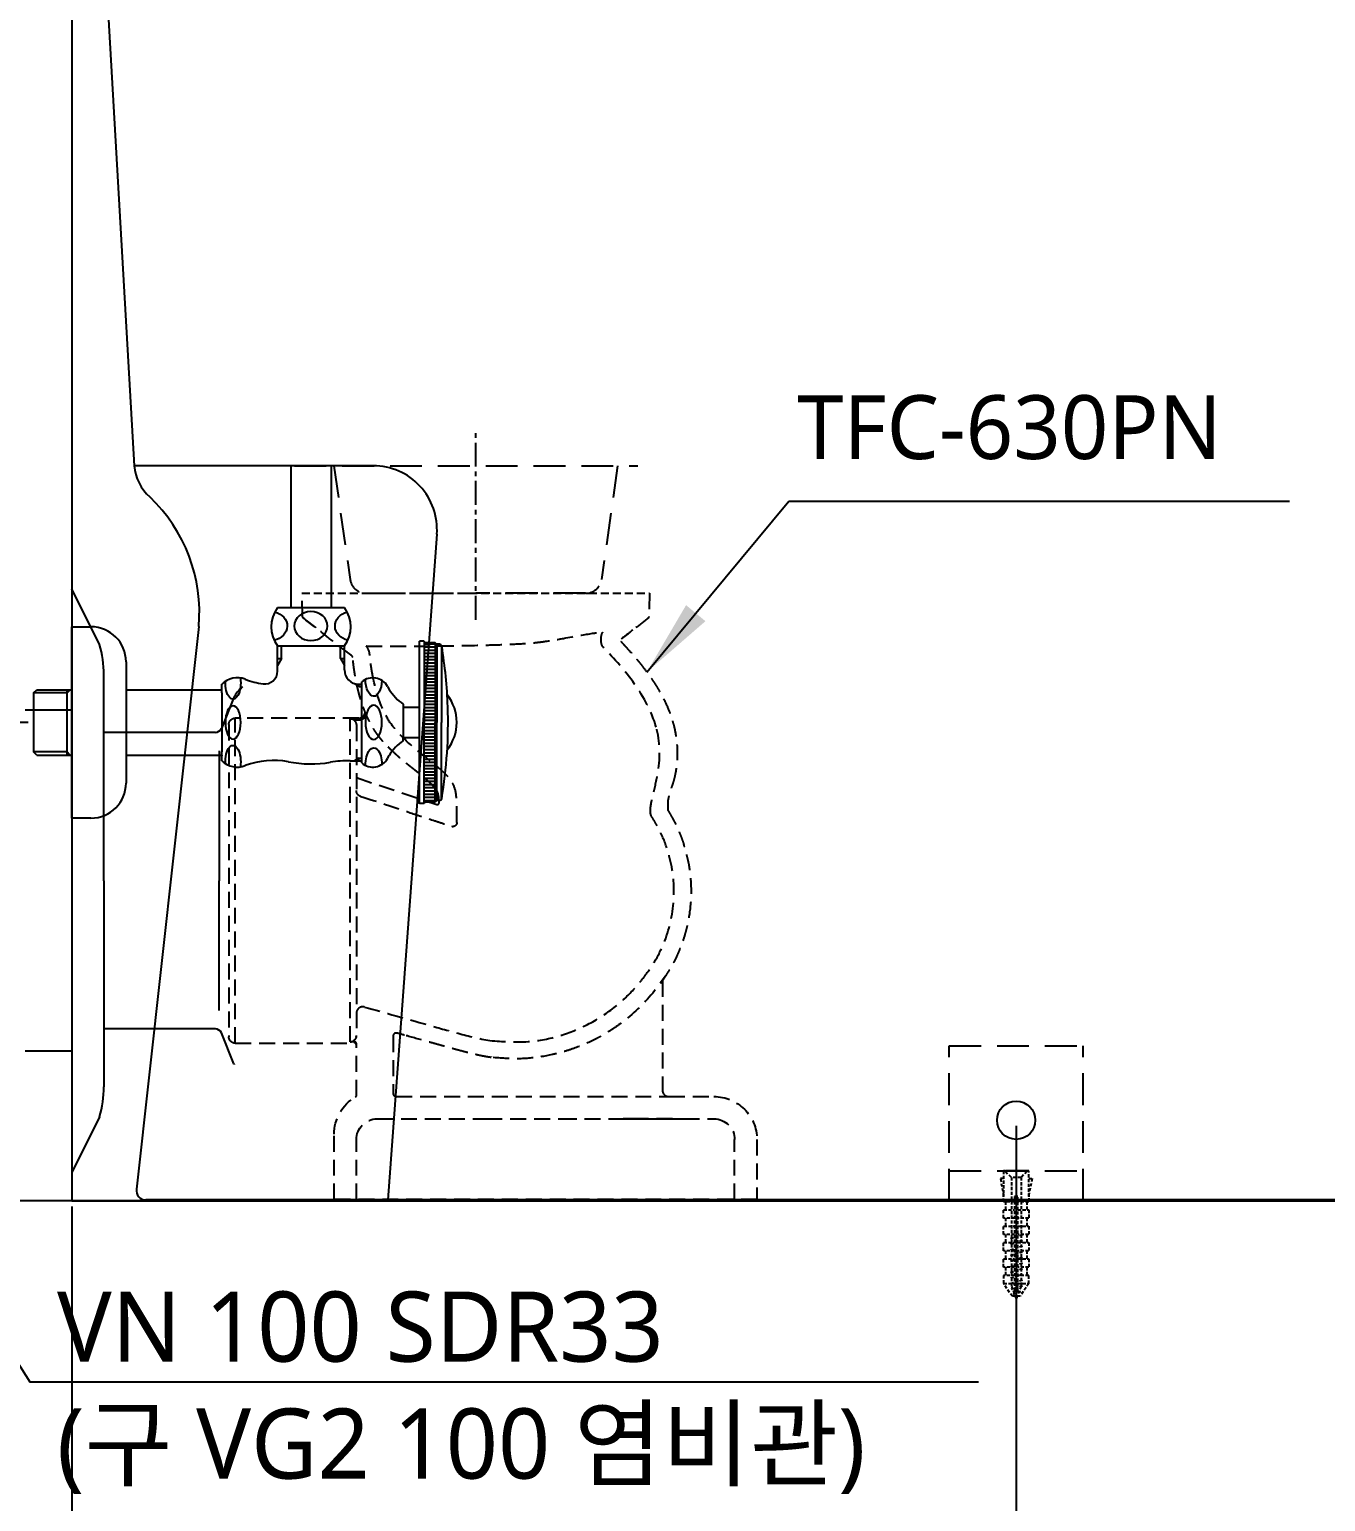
# Model space of a CAD drawing. Extents: x 5956 to 12061, y 2783 to 5292.
# Drawn here: x 6161.5 to 6568, y 3017.4 to 3479.1 of the extents above; entities that cross this region are included whole.
import ezdxf

# ---------------------------------------------------------------- set-up
doc = ezdxf.new("R2010")
doc.units = 0
doc.header["$LTSCALE"] = 20
doc.header["$MEASUREMENT"] = 0
for name, pattern in [('CENTER', [2, 1.25, -0.25, 0.25, -0.25]), ('HIDDEN', [0.375, 0.25, -0.125]), ('HIDDEN2', [0.1875, 0.125, -0.0625])]:
    doc.linetypes.add(name, pattern=pattern)
doc.layers.get('0').update_dxf_attribs({"linetype": 'CONTINUOUS'})
doc.layers.get('DEFPOINTS').update_dxf_attribs({"linetype": 'CONTINUOUS'})
for name, color, linetype in [('2', 2, 'CONTINUOUS'), ('3', 3, 'CONTINUOUS'), ('4', 4, 'CONTINUOUS'), ('6', 6, 'CONTINUOUS')]:
    doc.layers.add(name, color=color, linetype=linetype)
doc.styles.add('ROMANS', font='NanumGothic.ttf', dxfattribs={"height": 10.144927})
doc.styles.get("Standard").update_dxf_attribs({"font": 'NanumGothic.ttf'})
doc.dimstyles.get("Standard").update_dxf_attribs({"dimtxt": 2.7, "dimasz": 2.5, "dimexe": 1.5, "dimexo": 1.5, "dimgap": 1.5, "dimtad": 1, "dimdec": 0, "dimlfac": 10, "dimzin": 0, "dimdsep": 46, "dimtxsty": 'Standard', "dimcen": 0, "dimclrt": 2, "dimadec": 0, "dimazin": 0, "dimtfac": 1, "dimtdec": 0, "dimtmove": 0, "dimatfit": 3, "dimfxl": 0, "dimtolj": 1, "dimtzin": 0, "dimarcsym": 0})

# ---------------------------------------------------------------- blocks, each defined once
blk = doc.blocks.new('*D60')
at = {"color": 3, "lineweight": -2}
for p, q in [((6161.14, 3261.75), (6021.56, 3261.75)), ((6027.56, 3237.75), (6027.56, 3211.78)), ((6027.56, 3135.75), (6027.56, 3161.72)), ((6173.02, 3111.75), (6021.56, 3111.75))]:
    blk.add_line(p, q, dxfattribs=at)
at = {"color": 3}
for points in [[(6023.56, 3237.75), (6031.56, 3237.75), (6027.56, 3261.75)], [(6023.56, 3135.75), (6031.56, 3135.75), (6027.56, 3111.75)]]:
    blk.add_solid(points, dxfattribs=at)
at = {"layer": 'DEFPOINTS', "color": 0}
for p in [(6027.56, 3261.75), (6162.94, 3261.75), (6174.82, 3111.75)]:
    blk.add_point(p, dxfattribs=at)
at = {"color": 2, "insert": (6027.56, 3186.75), "char_height": 24, "attachment_point": 5}
blk.add_mtext('\\A1;150', dxfattribs=at)
blk = doc.blocks.new('*D62')
at = {"color": 3, "lineweight": -2}
for p, q in [((6244.38, 3687.75), (5977.25, 3687.75)), ((5983.25, 3663.75), (5983.25, 3424.68)), ((5983.25, 3135.75), (5983.25, 3374.82)), ((6228.34, 3111.75), (5977.25, 3111.75))]:
    blk.add_line(p, q, dxfattribs=at)
at = {"color": 3}
for points in [[(5979.25, 3663.75), (5987.25, 3663.75), (5983.25, 3687.75)], [(5979.25, 3135.75), (5987.25, 3135.75), (5983.25, 3111.75)]]:
    blk.add_solid(points, dxfattribs=at)
at = {"layer": 'DEFPOINTS', "color": 0}
for p in [(6246.18, 3687.75), (5983.25, 3111.75), (6230.14, 3111.75)]:
    blk.add_point(p, dxfattribs=at)
at = {"color": 2, "insert": (5983.25, 3399.75), "char_height": 24, "attachment_point": 5}
blk.add_mtext('\\A1;575', dxfattribs=at)
blk = doc.blocks.new('*D54')
at = {"color": 3, "lineweight": -2}
for p, q in [((6471.01, 3135.2), (6471.01, 2955.58)), ((6174.82, 3109.95), (6174.82, 2955.58)), ((6198.82, 2961.58), (6447.01, 2961.58))]:
    blk.add_line(p, q, dxfattribs=at)
at = {"color": 3}
for points in [[(6198.82, 2965.58), (6198.82, 2957.58), (6174.82, 2961.58)], [(6447.01, 2965.58), (6447.01, 2957.58), (6471.01, 2961.58)]]:
    blk.add_solid(points, dxfattribs=at)
at = {"layer": 'DEFPOINTS', "color": 0}
for p in [(6471.01, 3137), (6174.82, 3111.75), (6471.01, 2961.58)]:
    blk.add_point(p, dxfattribs=at)
at = {"color": 2, "insert": (6327.92, 2986.65), "char_height": 24, "attachment_point": 5}
blk.add_mtext('\\A1;295', dxfattribs=at)
blk = doc.blocks.new('*D55')
at = {"color": 3, "lineweight": -2}
for p, q in [((6862.38, 3508.31), (6862.38, 2895.88)), ((6174.82, 3109.95), (6174.82, 2895.88)), ((6198.82, 2901.88), (6838.38, 2901.88))]:
    blk.add_line(p, q, dxfattribs=at)
at = {"color": 3}
for points in [[(6198.82, 2905.88), (6198.82, 2897.88), (6174.82, 2901.88)], [(6838.38, 2905.88), (6838.38, 2897.88), (6862.38, 2901.88)]]:
    blk.add_solid(points, dxfattribs=at)
at = {"layer": 'DEFPOINTS', "color": 0}
for p in [(6862.38, 3510.11), (6174.82, 3111.75), (6862.38, 2901.88)]:
    blk.add_point(p, dxfattribs=at)
at = {"color": 2, "insert": (6498.47, 2926.95), "char_height": 24, "attachment_point": 5}
blk.add_mtext('\\A1;690', dxfattribs=at)

msp = doc.modelspace()

# ---------------------------------------------------------------- linework, layer by layer
at = {"color": 7}
for p, q in [((6186.01, 3487.65), (6194.4, 3342.24)), ((6269.36, 3342.24), (6194.4, 3342.24)), ((6289.31, 3320.77), (6273.97, 3112)), ((6214.64, 3291.81), (6195.07, 3115.33)), ((6723.63, 3112), (6198.05, 3112))]:
    msp.add_line(p, q, dxfattribs=at)
at = {"color": 1, "linetype": 'CENTER', "ltscale": 0.3}
msp.add_line((6301.51, 3293.97), (6301.51, 3352.45), dxfattribs=at)
at = {"color": 6}
for p, q in [((6183.52, 3286.22), (6174.83, 3303.62)), ((6184.83, 3212.12), (6184.83, 3276.73)), ((6174.83, 3265.62), (6160.22, 3265.62)), ((6184.83, 3212.12), (6184.83, 3147.51)), ((6174.83, 3158.62), (6160.22, 3158.62)), ((6183.52, 3138.02), (6174.83, 3120.62))]:
    msp.add_line(p, q, dxfattribs=at)
at = {"color": 2, "linetype": 'HIDDEN2'}
msp.add_line((6247, 3302.24), (6356.02, 3302.24), dxfattribs=at)
at = {"color": 2, "linetype": 'HIDDEN'}
for p, q in [((6247.16, 3294.91), (6247, 3302.24)), ((6356.02, 3302.24), (6355.86, 3294.93)), ((6266.82, 3264.93), (6266.82, 3265.01)), ((6266.82, 3264.93), (6266.85, 3264.93)), ((6224.07, 3261.1), (6224.07, 3163.15)), ((6226.07, 3161.14), (6226.07, 3263.1)), ((6264.82, 3263.1), (6226.07, 3263.1)), ((6262.07, 3161.54), (6262.07, 3262.92)), ((6262.07, 3262.92), (6264.82, 3262.92)), ((6264.82, 3262.42), (6263.33, 3262.42)), ((6264.07, 3260.87), (6264.07, 3163.56)), ((6264.82, 3262.92), (6264.82, 3262.42)), ((6264.07, 3244.43), (6289.33, 3236.01)), ((6360.07, 3180.69), (6360.07, 3146.42)), ((6275.57, 3163.35), (6275.57, 3145.42)), ((6226.07, 3161.14), (6263.57, 3161.14)), ((6263.57, 3161.54), (6262.07, 3161.54)), ((6263.57, 3161.14), (6263.57, 3161.52)), ((6264.07, 3144.71), (6264.07, 3161.03)), ((6276.57, 3144.42), (6306.32, 3144.42)), ((6276.57, 3144.42), (6362.07, 3144.42)), ((6362.07, 3144.42), (6376.21, 3144.42)), ((6270.57, 3137.42), (6304.82, 3137.42)), ((6304.82, 3137.42), (6328.16, 3137.42)), ((6328.16, 3137.42), (6366.71, 3137.42)), ((6347.71, 3137.42), (6367.71, 3137.42)), ((6352.21, 3137.42), (6347.71, 3137.42)), ((6352.21, 3137.42), (6347.71, 3137.42)), ((6352.21, 3137.42), (6363.21, 3137.42)), ((6363.21, 3137.42), (6352.21, 3137.42)), ((6363.21, 3137.42), (6352.21, 3137.42)), ((6352.21, 3137.42), (6363.21, 3137.42)), ((6363.21, 3137.42), (6367.71, 3137.42)), ((6363.21, 3137.42), (6367.71, 3137.42)), ((6366.71, 3137.42), (6376.21, 3137.42)), ((6257.07, 3112.12), (6257.07, 3132.59)), ((6264.07, 3112.12), (6264.07, 3130.92)), ((6382.71, 3112.12), (6382.71, 3130.92)), ((6389.71, 3130.92), (6389.71, 3112.12)), ((6389.71, 3112.12), (6257.07, 3112.12))]:
    msp.add_line(p, q, dxfattribs=at)
at = {"color": 5}
for p, q in [((6225.64, 3269.54), (6221.72, 3259.87)), ((6184.86, 3258.62), (6184.83, 3258.62)), ((6219.86, 3258.62), (6184.83, 3258.62)), ((6185.04, 3258.62), (6184.83, 3258.62)), ((6220.98, 3252.81), (6220.98, 3212.12)), ((6220.98, 3171.43), (6220.98, 3212.12)), ((6219.86, 3165.62), (6184.83, 3165.62)), ((6225.64, 3154.7), (6221.72, 3164.37))]:
    msp.add_line(p, q, dxfattribs=at)
at = {"linetype": 'HIDDEN', "ltscale": 0.2}
for p, q in [((6474.94, 3121.08), (6467.08, 3121.08)), ((6467.08, 3121.08), (6467.08, 3113.06)), ((6467.62, 3120.94), (6469.49, 3119.07)), ((6474.35, 3121.08), (6467.67, 3121.08)), ((6474.4, 3120.94), (6472.53, 3119.07)), ((6474.94, 3113.06), (6474.94, 3121.08)), ((6467.08, 3118.67), (6466.06, 3118.67)), ((6466.06, 3118.67), (6467.08, 3113.46)), ((6472.53, 3119.07), (6469.49, 3119.07)), ((6469.49, 3119.07), (6469.49, 3084.98)), ((6472.53, 3119.07), (6472.53, 3084.98)), ((6474.94, 3118.67), (6476.03, 3118.67)), ((6476.03, 3118.67), (6474.94, 3113.46)), ((6467.08, 3111.45), (6467.08, 3114.02)), ((6471.49, 3113.06), (6470.53, 3113.06)), ((6470.53, 3113.06), (6470.53, 3083.38)), ((6471.49, 3083.38), (6471.49, 3113.06)), ((6474.94, 3114.02), (6474.94, 3111.45)), ((6470.53, 3111.45), (6467.08, 3111.45)), ((6467.08, 3106.32), (6467.08, 3108.89)), ((6467.08, 3108.89), (6470.53, 3108.89)), ((6467.64, 3111.45), (6467.64, 3108.89)), ((6474.94, 3111.45), (6471.49, 3111.45)), ((6471.49, 3108.89), (6474.94, 3108.89)), ((6474.38, 3111.45), (6474.38, 3108.89)), ((6474.94, 3108.89), (6474.94, 3106.32)), ((6470.53, 3106.32), (6467.08, 3106.32)), ((6467.08, 3101.19), (6467.08, 3103.75)), ((6467.08, 3103.75), (6470.53, 3103.75)), ((6467.64, 3106.32), (6467.64, 3103.75)), ((6474.94, 3106.32), (6471.49, 3106.32)), ((6471.49, 3103.75), (6474.94, 3103.75)), ((6474.38, 3106.32), (6474.38, 3103.75)), ((6474.94, 3103.75), (6474.94, 3101.19)), ((6470.53, 3101.19), (6467.08, 3101.19)), ((6467.08, 3096.05), (6467.08, 3098.62)), ((6467.08, 3098.62), (6470.53, 3098.62)), ((6467.64, 3101.19), (6467.64, 3098.62)), ((6473.02, 3101.07), (6469, 3099.75)), ((6473.02, 3099.29), (6469, 3097.98)), ((6474.94, 3101.19), (6471.49, 3101.19)), ((6471.49, 3098.62), (6474.94, 3098.62)), ((6474.38, 3101.19), (6474.38, 3098.62)), ((6474.94, 3098.62), (6474.94, 3096.05)), ((6470.53, 3096.05), (6467.08, 3096.05)), ((6467.08, 3090.92), (6467.08, 3093.48)), ((6467.08, 3093.48), (6470.53, 3093.48)), ((6467.64, 3096.05), (6467.64, 3093.48)), ((6473.02, 3097.52), (6469, 3096.2)), ((6473.02, 3095.75), (6469, 3094.43)), ((6473.02, 3093.97), (6469, 3092.66)), ((6474.94, 3096.05), (6471.49, 3096.05)), ((6471.49, 3093.48), (6474.94, 3093.48)), ((6474.38, 3096.05), (6474.38, 3093.48)), ((6474.94, 3093.48), (6474.94, 3090.92)), ((6470.53, 3090.92), (6467.08, 3090.92)), ((6467.64, 3090.92), (6467.64, 3088.35)), ((6473.02, 3092.2), (6469, 3090.89)), ((6473.02, 3090.43), (6469, 3089.11)), ((6473.02, 3088.66), (6469, 3087.34)), ((6474.94, 3090.92), (6471.49, 3090.92)), ((6474.38, 3090.92), (6474.38, 3088.35)), ((6467.08, 3088.35), (6467.08, 3085.78)), ((6470.53, 3088.35), (6467.08, 3088.35)), ((6469.81, 3081.77), (6467.08, 3085.78)), ((6467.08, 3085.78), (6470.53, 3085.78)), ((6473.02, 3086.88), (6469, 3085.57)), ((6473.02, 3085.11), (6469.43, 3083.93)), ((6469.49, 3084.98), (6471.01, 3080.97)), ((6472.53, 3084.98), (6471.01, 3080.97)), ((6474.94, 3088.35), (6471.49, 3088.35)), ((6471.49, 3085.78), (6474.94, 3085.78)), ((6474.94, 3085.78), (6472.21, 3081.77)), ((6474.94, 3085.78), (6474.94, 3088.35)), ((6472.21, 3081.77), (6469.81, 3081.77)), ((6472.47, 3083.16), (6470.03, 3082.36)), ((6470.53, 3083.38), (6471.49, 3083.38))]:
    msp.add_line(p, q, dxfattribs=at)
at = {"color": 7}
for centre, radius, start, end in [((6209.35, 3343.53), 15, 184.9422, 227.6133), ((6269.36, 3322.24), 20, 355.7986, 90), ((6164.82, 3296.17), 50.01, 355.0116, 46.5106), ((6198.05, 3115), 3, 173.6733, 270)]:
    msp.add_arc(centre, radius, start, end, dxfattribs=at)
at = {"color": 7, "linetype": 'HIDDEN'}
for centre, start, end in [((6267.06, 3307.24), 188.1301, 270), ((6335.96, 3307.24), 270, 351.8699)]:
    msp.add_arc(centre, 5, start, end, dxfattribs=at)
at = {"color": 6}
for centre, start, end in [((6149.83, 3276.73), 0, 15.7342), ((6149.83, 3147.51), 344.2658, 0)]:
    msp.add_arc(centre, 35, start, end, dxfattribs=at)
at = {"color": 2, "linetype": 'HIDDEN'}
for centre, radius, start, end in [((6262.41, 3282.16), 0.5, 5.5039, 52.3246), ((6289.49, 3236.48), 0.5, 251.5388, 0.4513), ((6362.29, 3237.36), 0.5, 167.2289, 180.4439), ((6362.25, 3234.36), 0.5, 178.4553, 211.774), ((6360.57, 3180.69), 0.5, 144.9489, 180), ((6276.57, 3163.35), 1, 74.2908, 180), ((6263.57, 3144.71), 0.5, 300, 0), ((6276.57, 3145.42), 1, 180, 270), ((6362.07, 3146.42), 2, 180, 270)]:
    msp.add_arc(centre, radius, start, end, dxfattribs=at)
at = {"color": 5}
for centre, radius, start, end in [((6234.61, 3265.12), 10, 128.9254, 153.7566), ((6219.86, 3260.62), 2, 270, 337.9163), ((6219.86, 3163.62), 2, 22.0837, 90), ((6234.61, 3159.12), 10, 206.2434, 207.6566)]:
    msp.add_arc(centre, radius, start, end, dxfattribs=at)
at = {"color": 2, "linetype": 'HIDDEN', "extrusion": (0, 0, -1)}
for centre, radius, start, end in [((-6270.57, 3132.59), 13.5, 0, 60), ((-6376.21, 3130.92), 13.5, 90, 180), ((-6270.57, 3130.92), 6.5, 0, 90), ((-6376.21, 3130.92), 6.5, 90, 180)]:
    msp.add_arc(centre, radius, start, end, dxfattribs=at)
at = {"linetype": 'HIDDEN', "ltscale": 0.2}
for centre, start, end in [((6467.67, 3121), 90, 225), ((6474.35, 3121), 315, 90)]:
    msp.add_arc(centre, 0.0802, start, end, dxfattribs=at)
at = {"color": 2, "linetype": 'HIDDEN'}
for centre, major_axis, ratio, start_param, end_param in [((6263.57, 3161.04), (0.354, -0.354), 0.983944, 0.793491, 2.348102), ((6263.57, 3161.03), (0.5, 0), 0.992126, 0, 1.570796)]:
    msp.add_ellipse(centre, major_axis=major_axis, ratio=ratio, start_param=start_param, end_param=end_param, dxfattribs=at)
for points, knots in [([(6247.16, 3294.91), (6247.16, 3294.86), (6247.17, 3294.8), (6247.21, 3294.7), (6247.24, 3294.65), (6247.3, 3294.58), (6247.32, 3294.55), (6247.35, 3294.53)], [0, 0, 0, 0, 0.380921, 0.380921, 0.760557, 0.760557, 1, 1, 1, 1]), ([(6247.35, 3294.53), (6249.65, 3292.72), (6251.96, 3290.92), (6254.4, 3289.02), (6254.53, 3288.91), (6254.66, 3288.81)], [0.0055737, 0.0055737, 0.0055737, 0.0055737, 0.946357, 0.946357, 1, 1, 1, 1]), ([(6262.72, 3282.56), (6261.62, 3283.4), (6260.53, 3284.25), (6257.71, 3286.43), (6255.99, 3287.77), (6251.96, 3290.92), (6249.65, 3292.72), (6247.35, 3294.53)], [0, 0, 0, 0, 0.212526, 0.212526, 0.548914, 0.548914, 1, 1, 1, 1]), ([(6355.67, 3294.54), (6354.26, 3293.45), (6352.86, 3292.36), (6349.99, 3290.14), (6348.53, 3289.02), (6347.07, 3287.9)], [0, 0, 0, 0, 0.491962, 0.491962, 1, 1, 1, 1]), ([(6355.67, 3294.54), (6355.71, 3294.58), (6355.75, 3294.62), (6355.81, 3294.72), (6355.84, 3294.77), (6355.86, 3294.86), (6355.86, 3294.89), (6355.86, 3294.93)], [0, 0, 0, 0, 0.381879, 0.381879, 0.764662, 0.764662, 1, 1, 1, 1]), ([(6267.16, 3285.71), (6267.27, 3285.7), (6267.4, 3285.7), (6268.05, 3285.68), (6268.76, 3285.66), (6271.56, 3285.64), (6274.3, 3285.63), (6281.16, 3285.66), (6285.29, 3285.69), (6294.22, 3285.79), (6299.01, 3285.87), (6306.12, 3286.04), (6308.48, 3286.11), (6313.09, 3286.29), (6315.35, 3286.39), (6318.63, 3286.64), (6319.7, 3286.73), (6321.83, 3286.97), (6322.87, 3287.12), (6325.95, 3287.58), (6327.9, 3287.91), (6333.37, 3288.9), (6336.42, 3289.44), (6339.6, 3289.93), (6340.43, 3290.03), (6341.16, 3290.11), (6341.31, 3290.12), (6341.43, 3290.13)], [0, 0, 0, 0, 0.022457, 0.022457, 0.090678, 0.090678, 0.22712, 0.22712, 0.363562, 0.363562, 0.500004, 0.500004, 0.568225, 0.568225, 0.636446, 0.636446, 0.670556, 0.670556, 0.704667, 0.704667, 0.772888, 0.772888, 0.90933, 0.90933, 0.977551, 0.977551, 1, 1, 1, 1]), ([(6341.48, 3285.33), (6341.19, 3285.64), (6341.05, 3286.06), (6340.86, 3286.88), (6340.82, 3287.3), (6340.81, 3288.14), (6340.85, 3288.56), (6341.02, 3289.39), (6341.14, 3289.81), (6341.43, 3290.13)], [0, 0, 0, 0, 0.25, 0.25, 0.5, 0.5, 0.75, 0.75, 1, 1, 1, 1]), ([(6347.01, 3287.16), (6347.07, 3287.1), (6347.12, 3287.04), (6347.47, 3286.67), (6347.75, 3286.36), (6348.33, 3285.74), (6348.62, 3285.42), (6349.49, 3284.47), (6350.06, 3283.82), (6350.92, 3282.84), (6351.21, 3282.5), (6351.63, 3282), (6351.78, 3281.83), (6352.06, 3281.5), (6352.2, 3281.32), (6352.63, 3280.81), (6352.92, 3280.46), (6353.48, 3279.75), (6353.77, 3279.39), (6354.61, 3278.3), (6355.17, 3277.56), (6356, 3276.41), (6356.27, 3276.02), (6356.81, 3275.24), (6357.07, 3274.84), (6357.6, 3274.04), (6357.86, 3273.63), (6358.38, 3272.8), (6358.63, 3272.38), (6359.38, 3271.1), (6359.87, 3270.21), (6360.81, 3268.37), (6361.26, 3267.42), (6362.09, 3265.44), (6362.48, 3264.43), (6362.92, 3263.11), (6363.01, 3262.84), (6363.17, 3262.31), (6363.25, 3262.04), (6363.49, 3261.23), (6363.63, 3260.68), (6364.03, 3259.01), (6364.24, 3257.87), (6364.48, 3256.12), (6364.55, 3255.53), (6364.61, 3254.79), (6364.62, 3254.64), (6364.65, 3254.34), (6364.66, 3254.19), (6364.68, 3253.74), (6364.69, 3253.44), (6364.72, 3252.53), (6364.72, 3251.93), (6364.69, 3250.73), (6364.66, 3250.13), (6364.52, 3248.33), (6364.36, 3247.13), (6364.13, 3245.94)], [0, 0, 0, 0, 0.006479, 0.006479, 0.039596, 0.039596, 0.072713, 0.072713, 0.138948, 0.138948, 0.172066, 0.172066, 0.188624, 0.188624, 0.205183, 0.205183, 0.2383, 0.2383, 0.271418, 0.271418, 0.337652, 0.337652, 0.37077, 0.37077, 0.403887, 0.403887, 0.437005, 0.437005, 0.470122, 0.470122, 0.536357, 0.536357, 0.602591, 0.602591, 0.668826, 0.668826, 0.685385, 0.685385, 0.701944, 0.701944, 0.735061, 0.735061, 0.801296, 0.801296, 0.834413, 0.834413, 0.842692, 0.842692, 0.850972, 0.850972, 0.86753, 0.86753, 0.900648, 0.900648, 0.933765, 0.933765, 1, 1, 1, 1]), ([(6268.2, 3283.53), (6268.17, 3283.8), (6268.07, 3284.06), (6267.87, 3284.56), (6267.76, 3284.8), (6267.5, 3285.28), (6267.35, 3285.52), (6267.16, 3285.71)], [0, 0, 0, 0, 0.335594, 0.335594, 0.662972, 0.662972, 1, 1, 1, 1]), ([(6269.4, 3275.34), (6269.17, 3276.47), (6268.96, 3277.61), (6268.66, 3279.56), (6268.55, 3280.37), (6268.36, 3281.97), (6268.27, 3282.75), (6268.2, 3283.53)], [0, 0, 0, 0, 0.419048, 0.419048, 0.715803, 0.715803, 1, 1, 1, 1]), ([(6358.09, 3260.29), (6356.69, 3265.19), (6354.27, 3269.63), (6348.42, 3277.92), (6345.03, 3281.7), (6341.48, 3285.33)], [0, 0, 0, 0, 0.5, 0.5, 1, 1, 1, 1]), ([(6289.05, 3240.77), (6288.87, 3240.99), (6288.68, 3241.21), (6288.43, 3241.49), (6288.38, 3241.54), (6288.27, 3241.65), (6288.22, 3241.71), (6288.06, 3241.87), (6287.95, 3241.99), (6287.78, 3242.16), (6287.72, 3242.22), (6287.6, 3242.34), (6287.54, 3242.4), (6287.36, 3242.58), (6287.24, 3242.7), (6286.86, 3243.06), (6286.6, 3243.3), (6286.04, 3243.79), (6285.76, 3244.05), (6285.16, 3244.56), (6284.85, 3244.82), (6284.46, 3245.14), (6284.38, 3245.21), (6284.22, 3245.34), (6283.98, 3245.54), (6283.73, 3245.73), (6283.49, 3245.93), (6283.41, 3245.99), (6283.24, 3246.13), (6282.99, 3246.33), (6282.73, 3246.53), (6282.37, 3246.82), (6282.19, 3246.96), (6281.82, 3247.25), (6281.63, 3247.4), (6281.24, 3247.71), (6281.04, 3247.87), (6280.64, 3248.18), (6280.44, 3248.35), (6280.04, 3248.67), (6279.84, 3248.83), (6279.44, 3249.17), (6279.23, 3249.34), (6278.82, 3249.68), (6278.62, 3249.85), (6278.21, 3250.19), (6278.01, 3250.37), (6277.7, 3250.63), (6277.6, 3250.72), (6277.4, 3250.9), (6277.29, 3250.99), (6276.99, 3251.26), (6276.78, 3251.44), (6276.37, 3251.82), (6276.16, 3252.01), (6275.74, 3252.39), (6275.53, 3252.59), (6275.11, 3252.99), (6274.9, 3253.19), (6274.59, 3253.49), (6274.48, 3253.6), (6274.28, 3253.8), (6274.17, 3253.91), (6273.96, 3254.12), (6273.86, 3254.22), (6273.64, 3254.44), (6273.54, 3254.55), (6273.21, 3254.89), (6272.99, 3255.13), (6272.64, 3255.51), (6272.52, 3255.65), (6272.29, 3255.92), (6272.04, 3256.19), (6271.8, 3256.49), (6271.62, 3256.71), (6271.55, 3256.79), (6271.43, 3256.94), (6271.25, 3257.17), (6271.07, 3257.4), (6270.84, 3257.72), (6270.72, 3257.87), (6270.38, 3258.35), (6270.16, 3258.67), (6269.73, 3259.31), (6269.53, 3259.63), (6269.23, 3260.12), (6269.14, 3260.28), (6268.95, 3260.61), (6268.85, 3260.77), (6268.59, 3261.25), (6268.42, 3261.57), (6268.18, 3262.04), (6268.1, 3262.19), (6267.94, 3262.5), (6267.87, 3262.65), (6267.65, 3263.1), (6267.51, 3263.4), (6267.35, 3263.77), (6267.31, 3263.84), (6267.25, 3263.99), (6267.22, 3264.06), (6267.12, 3264.28), (6267.06, 3264.43), (6266.87, 3264.87), (6266.75, 3265.17), (6266.52, 3265.76), (6266.4, 3266.06), (6266.18, 3266.65), (6266.07, 3266.94), (6265.87, 3267.54), (6265.77, 3267.83), (6265.58, 3268.42), (6265.49, 3268.71), (6265.31, 3269.29), (6265.22, 3269.58), (6264.81, 3271.02), (6264.53, 3272.16), (6264.22, 3273.55), (6264.16, 3273.83), (6264.05, 3274.39), (6263.99, 3274.66), (6263.83, 3275.5), (6263.73, 3276.05), (6263.59, 3276.88), (6263.55, 3277.15), (6263.46, 3277.7), (6263.4, 3278.11), (6263.34, 3278.53), (6263.3, 3278.8), (6263.28, 3278.94), (6263.23, 3279.35), (6263.18, 3279.76), (6263.13, 3280.16), (6263.1, 3280.43), (6263.08, 3280.57), (6263.04, 3280.96), (6262.98, 3281.47), (6262.93, 3281.97), (6262.91, 3282.21)], [0, 0, 0, 0, 0.031796, 0.031796, 0.039745, 0.039745, 0.047694, 0.047694, 0.063592, 0.063592, 0.071541, 0.071541, 0.07949, 0.07949, 0.095388, 0.095388, 0.127185, 0.127185, 0.158981, 0.158981, 0.190777, 0.190777, 0.198726, 0.198726, 0.206675, 0.222573, 0.222573, 0.230522, 0.230522, 0.238471, 0.254369, 0.254369, 0.270267, 0.270267, 0.286165, 0.286165, 0.302063, 0.302063, 0.317961, 0.317961, 0.333859, 0.333859, 0.349758, 0.349758, 0.365656, 0.365656, 0.381554, 0.381554, 0.389503, 0.389503, 0.397452, 0.397452, 0.41335, 0.41335, 0.429248, 0.429248, 0.445146, 0.445146, 0.461044, 0.461044, 0.468993, 0.468993, 0.476942, 0.476942, 0.484891, 0.484891, 0.49284, 0.49284, 0.508738, 0.508738, 0.516687, 0.516687, 0.524636, 0.532585, 0.532585, 0.53656, 0.53656, 0.540534, 0.548483, 0.548483, 0.556432, 0.556432, 0.57233, 0.57233, 0.588229, 0.588229, 0.596178, 0.596178, 0.604127, 0.604127, 0.620025, 0.620025, 0.627974, 0.627974, 0.635923, 0.635923, 0.651821, 0.651821, 0.655795, 0.655795, 0.65977, 0.65977, 0.667719, 0.667719, 0.683617, 0.683617, 0.699515, 0.699515, 0.715413, 0.715413, 0.731311, 0.731311, 0.747209, 0.747209, 0.763107, 0.763107, 0.8267, 0.8267, 0.842598, 0.842598, 0.858496, 0.858496, 0.890292, 0.890292, 0.90619, 0.90619, 0.922088, 0.930037, 0.930037, 0.937986, 0.937986, 0.953884, 0.961833, 0.961833, 0.969782, 0.969782, 0.98568, 1, 1, 1, 1]), ([(6292.81, 3244.72), (6291.69, 3245.95), (6290.42, 3247.01), (6287.91, 3249.14), (6286.62, 3250.17), (6282.75, 3253.27), (6280.21, 3255.4), (6276.78, 3258.93), (6275.71, 3260.16), (6273.85, 3262.87), (6273.05, 3264.36), (6271.01, 3268.9), (6270.08, 3272.08), (6269.4, 3275.34)], [0, 0, 0, 0, 0.125, 0.125, 0.25, 0.25, 0.5, 0.5, 0.625, 0.625, 0.75, 0.75, 1, 1, 1, 1]), ([(6264.82, 3263.1), (6265.04, 3263.1), (6265.27, 3263.14), (6265.69, 3263.29), (6265.89, 3263.4), (6266.24, 3263.68), (6266.39, 3263.85), (6266.63, 3264.23), (6266.72, 3264.44), (6266.79, 3264.78), (6266.81, 3264.9), (6266.81, 3265.02)], [0, 0, 0, 0, 0.22077, 0.22077, 0.441538, 0.441538, 0.662349, 0.662349, 0.883252, 0.883252, 1, 1, 1, 1]), ([(6264.82, 3262.92), (6264.96, 3262.92), (6265.11, 3262.94), (6265.47, 3263.02), (6265.68, 3263.1), (6266.06, 3263.34), (6266.23, 3263.49), (6266.52, 3263.85), (6266.63, 3264.05), (6266.78, 3264.48), (6266.82, 3264.71), (6266.82, 3264.93)], [0, 0, 0, 0, 0.137447, 0.137447, 0.352153, 0.352153, 0.567776, 0.567776, 0.783861, 0.783861, 1, 1, 1, 1]), ([(6267.19, 3264.14), (6267.18, 3264.12), (6267.18, 3264.11), (6267.08, 3263.83), (6266.94, 3263.58), (6266.59, 3263.14), (6266.37, 3262.95), (6265.9, 3262.65), (6265.63, 3262.54), (6265.18, 3262.44), (6265, 3262.42), (6264.82, 3262.42)], [0, 0, 0, 0, 0.012603, 0.012603, 0.284575, 0.284575, 0.55614, 0.55614, 0.826724, 0.826724, 1, 1, 1, 1]), ([(6224.07, 3261.1), (6224.07, 3261.3), (6224.1, 3261.51), (6224.22, 3261.91), (6224.33, 3262.12), (6224.6, 3262.48), (6224.77, 3262.64), (6225.14, 3262.89), (6225.35, 3262.98), (6225.73, 3263.08), (6225.9, 3263.1), (6226.07, 3263.1)], [0, 0, 0, 0, 0.194193, 0.194193, 0.409041, 0.409041, 0.623829, 0.623829, 0.838525, 0.838525, 1, 1, 1, 1]), ([(6263.33, 3262.42), (6263.22, 3262.51), (6263.11, 3262.59), (6262.8, 3262.76), (6262.61, 3262.83), (6262.3, 3262.9), (6262.19, 3262.91), (6262.07, 3262.92), (6262.07, 3262.92), (6262.07, 3262.92)], [0, 0, 0, 0, 0.286477, 0.286477, 0.732044, 0.732044, 0.993904, 0.993904, 1, 1, 1, 1]), ([(6263.33, 3262.42), (6263.5, 3262.29), (6263.64, 3262.12), (6263.88, 3261.75), (6263.96, 3261.54), (6264.05, 3261.17), (6264.07, 3261.02), (6264.07, 3260.87)], [0, 0, 0, 0, 0.363409, 0.363409, 0.744982, 0.744982, 1, 1, 1, 1]), ([(6356.51, 3232.56), (6356.14, 3233.7), (6356.29, 3234.91), (6356.67, 3237.23), (6356.95, 3238.37), (6357.77, 3241.8), (6358.33, 3244.08), (6359.43, 3251.04), (6359.39, 3255.74), (6358.09, 3260.29)], [0, 0, 0, 0, 0.125, 0.125, 0.25, 0.25, 0.5, 0.5, 1, 1, 1, 1]), ([(6364.13, 3245.94), (6364.03, 3245.4), (6363.91, 3244.86), (6363.64, 3243.75), (6363.47, 3243.15), (6363.28, 3242.54), (6363.25, 3242.47), (6363.24, 3242.43), (6363.21, 3242.33), (6363.19, 3242.26), (6363.12, 3242.05), (6363.07, 3241.92), (6362.95, 3241.55), (6362.86, 3241.32), (6362.72, 3240.92), (6362.65, 3240.75), (6362.54, 3240.44), (6362.49, 3240.3), (6362.44, 3240.17), (6362.44, 3240.14), (6362.42, 3240.09), (6362.41, 3240.07), (6362.39, 3240), (6362.37, 3239.96), (6362.33, 3239.84), (6362.31, 3239.76), (6362.24, 3239.55), (6362.21, 3239.44), (6362.19, 3239.33), (6362.18, 3239.31), (6362.18, 3239.29), (6362.18, 3239.28), (6362.17, 3239.27), (6362.17, 3239.27), (6362.17, 3239.25), (6362.17, 3239.23), (6362.14, 3239.12), (6362.12, 3238.98), (6362.06, 3238.68), (6362.03, 3238.56), (6362, 3238.4), (6361.99, 3238.36), (6361.98, 3238.31), (6361.98, 3238.29), (6361.97, 3238.26), (6361.97, 3238.24), (6361.95, 3238.15), (6361.94, 3238.09), (6361.87, 3237.8), (6361.83, 3237.62), (6361.8, 3237.47)], [0, 0, 0, 0, 0.125917, 0.125917, 0.251835, 0.259705, 0.259705, 0.267575, 0.267575, 0.283314, 0.283314, 0.314794, 0.314794, 0.377752, 0.377752, 0.440711, 0.440711, 0.50367, 0.50367, 0.519409, 0.519409, 0.535149, 0.535149, 0.566628, 0.566628, 0.629587, 0.629587, 0.755505, 0.755505, 0.786984, 0.786984, 0.794854, 0.794854, 0.802724, 0.802724, 0.818463, 0.818463, 0.881422, 0.881422, 0.912901, 0.912901, 0.920771, 0.920771, 0.924706, 0.924706, 0.928641, 0.928641, 0.944381, 0.944381, 1, 1, 1, 1]), ([(6295.59, 3230.46), (6295.61, 3232.95), (6295.67, 3235.44), (6295.38, 3239.17), (6295.21, 3240.41), (6294.33, 3242.75), (6293.63, 3243.78), (6292.81, 3244.73)], [0, 0, 0, 0, 0.5, 0.5, 0.75, 0.75, 1, 1, 1, 1]), ([(6265.51, 3238.48), (6265.29, 3238.54), (6265.09, 3238.64), (6264.72, 3238.9), (6264.56, 3239.06), (6264.3, 3239.43), (6264.2, 3239.64), (6264.09, 3240.03), (6264.07, 3240.22), (6264.07, 3240.41)], [0, 0, 0, 0, 0.260871, 0.260871, 0.522571, 0.522571, 0.78357, 0.78357, 1, 1, 1, 1]), ([(6265.51, 3238.48), (6270.7, 3236.97), (6275.8, 3235.17), (6283.49, 3232.59), (6286.06, 3231.75), (6289.92, 3230.5), (6291.21, 3230.1), (6292.82, 3229.58), (6293.14, 3229.48), (6293.78, 3229.27), (6294.11, 3229.09), (6294.76, 3229.25), (6295.07, 3229.4), (6295.47, 3229.71), (6295.59, 3229.84), (6295.73, 3230.14), (6295.69, 3230.33), (6295.59, 3230.46)], [0, 0, 0, 0, 0.5, 0.5, 0.75, 0.75, 0.875, 0.875, 0.90625, 0.90625, 0.9375, 0.9375, 0.96875, 0.96875, 0.984375, 0.984375, 1, 1, 1, 1]), ([(6361.79, 3237.36), (6361.79, 3236.92), (6361.79, 3236.52), (6361.78, 3236.1), (6361.78, 3236.05), (6361.78, 3235.96), (6361.78, 3235.81), (6361.78, 3235.66), (6361.77, 3235.36), (6361.77, 3235.15), (6361.76, 3234.88), (6361.76, 3234.83), (6361.76, 3234.73), (6361.76, 3234.67), (6361.76, 3234.54), (6361.75, 3234.45), (6361.75, 3234.37)], [0, 0, 0, 0, 0.393732, 0.393732, 0.445116, 0.445116, 0.496499, 0.599266, 0.599266, 0.804799, 0.804799, 0.856182, 0.856182, 0.907565, 0.907565, 1, 1, 1, 1]), ([(6347.88, 3174.83), (6349.78, 3176.63), (6351.55, 3178.52), (6353.18, 3180.52), (6354.66, 3182.31), (6356.02, 3184.19), (6358.48, 3188.15), (6359.57, 3190.25), (6362.23, 3196.7), (6363.28, 3201.33), (6363.88, 3210.62), (6363.42, 3215.33), (6361.61, 3222.08), (6360.83, 3224.27), (6359.4, 3227.44), (6358.87, 3228.49), (6358.01, 3230.03), (6357.72, 3230.54), (6357.1, 3231.54), (6356.77, 3232.03), (6356.51, 3232.56)], [-0.139058, -0.139058, -0.139058, -0.139058, 0, 0, 0, 0.125, 0.125, 0.25, 0.25, 0.5, 0.5, 0.75, 0.75, 0.875, 0.875, 0.9375, 0.9375, 0.96875, 0.96875, 1, 1, 1, 1]), ([(6361.83, 3234.1), (6361.94, 3233.91), (6362.06, 3233.71), (6362.48, 3233.02), (6362.85, 3232.38), (6363.21, 3231.72), (6363.35, 3231.46), (6363.43, 3231.32), (6363.64, 3230.92), (6363.78, 3230.65), (6364.46, 3229.31), (6364.96, 3228.21), (6365.64, 3226.54), (6365.86, 3225.98), (6366.27, 3224.86), (6366.47, 3224.3), (6367.4, 3221.45), (6367.97, 3219.12), (6368.57, 3215.57), (6368.72, 3214.38), (6368.89, 3212.58), (6368.93, 3211.98), (6369, 3210.77), (6369.02, 3210.16), (6369.07, 3207.14), (6368.92, 3204.72), (6368.43, 3201.11), (6368.22, 3199.92), (6367.84, 3198.13), (6367.7, 3197.54), (6367.4, 3196.36), (6367.24, 3195.77), (6366.72, 3194.01), (6366.33, 3192.84), (6365.67, 3191.1), (6365.32, 3190.24), (6364.94, 3189.38), (6364.75, 3188.95), (6364.69, 3188.81), (6364.55, 3188.52), (6364.49, 3188.38), (6363.88, 3187.11), (6363.3, 3186.02), (6362.39, 3184.42), (6362.07, 3183.9), (6361.43, 3182.87), (6361.1, 3182.36), (6360.56, 3181.56), (6360.36, 3181.27), (6360.16, 3180.98)], [0, 0, 0, 0, 0.01253, 0.01253, 0.044806, 0.052875, 0.052875, 0.060944, 0.060944, 0.077082, 0.077082, 0.141634, 0.141634, 0.17391, 0.17391, 0.206186, 0.206186, 0.33529, 0.33529, 0.399842, 0.399842, 0.432118, 0.432118, 0.464393, 0.464393, 0.593497, 0.593497, 0.658049, 0.658049, 0.690325, 0.690325, 0.722601, 0.722601, 0.787153, 0.787153, 0.819429, 0.835567, 0.835567, 0.843636, 0.843636, 0.851705, 0.851705, 0.916257, 0.916257, 0.948533, 0.948533, 0.980809, 0.980809, 1, 1, 1, 1]), ([(6360.09, 3180.84), (6362.42, 3184.4), (6360.35, 3181.17), (6358.07, 3178.22), (6355.25, 3174.59), (6352.08, 3171.36), (6348.57, 3168.56), (6347.66, 3167.84), (6346.73, 3167.15), (6344.78, 3165.78), (6343.74, 3165.1), (6342.16, 3164.14), (6341.63, 3163.83), (6340.55, 3163.22), (6340.01, 3162.93), (6337.26, 3161.5), (6334.99, 3160.5), (6331.49, 3159.23), (6330.31, 3158.84), (6327.91, 3158.15), (6326.71, 3157.84), (6323.05, 3157.03), (6320.57, 3156.65), (6315.67, 3156.23), (6313.24, 3156.17), (6306.32, 3156.68)], [-0.609623, -0.609623, -0.609623, -0.609623, -0.336438, -0.336438, -0.336438, 0, 0, 0, 0.086539, 0.086539, 0.178488, 0.178488, 0.224462, 0.224462, 0.270436, 0.270436, 0.454332, 0.454332, 0.546281, 0.546281, 0.638229, 0.638229, 0.822125, 0.822125, 1, 1, 1, 1]), ([(6266.6, 3172.5), (6266.39, 3172.56), (6266.16, 3172.58), (6265.71, 3172.55), (6265.49, 3172.5), (6265.08, 3172.32), (6264.89, 3172.2), (6264.56, 3171.9), (6264.42, 3171.72), (6264.2, 3171.33), (6264.13, 3171.11), (6264.07, 3170.78), (6264.07, 3170.67), (6264.07, 3170.56)], [0, 0, 0, 0, 0.181719, 0.181719, 0.363512, 0.363512, 0.545023, 0.545023, 0.727439, 0.727439, 0.912046, 0.912046, 1, 1, 1, 1]), ([(6266.6, 3172.5), (6273.14, 3170.67), (6279.67, 3168.84), (6289.47, 3166.06), (6292.74, 3165.13), (6299.29, 3163.38), (6302.57, 3162.54), (6305.9, 3161.99)], [0, 0, 0, 0, 0.5, 0.5, 0.75, 0.75, 1, 1, 1, 1]), ([(6305.9, 3161.99), (6314.61, 3161.28), (6317.98, 3161.5), (6324.52, 3162.54), (6327.71, 3163.37), (6333.94, 3165.65), (6336.97, 3167.1), (6342.62, 3170.51), (6345.27, 3172.48), (6347.73, 3174.73)], [0, 0, 0, 0, 0.25, 0.25, 0.5, 0.5, 0.75, 0.75, 1, 1, 1, 1]), ([(6347.88, 3174.83), (6347.87, 3174.82), (6347.86, 3174.82), (6347.8, 3174.79), (6347.76, 3174.76), (6347.73, 3174.73)], [0.8435454, 0.8435454, 0.8435454, 0.8435454, 0.8845646, 0.8845646, 1, 1, 1, 1]), ([(6226.07, 3161.14), (6225.95, 3161.14), (6225.84, 3161.15), (6225.59, 3161.2), (6225.45, 3161.24), (6225.12, 3161.37), (6224.92, 3161.49), (6224.58, 3161.78), (6224.44, 3161.96), (6224.22, 3162.35), (6224.14, 3162.57), (6224.08, 3162.91), (6224.07, 3163.03), (6224.07, 3163.15)], [0, 0, 0, 0, 0.108031, 0.108031, 0.241185, 0.241185, 0.45608, 0.45608, 0.670971, 0.670971, 0.885928, 0.885928, 1, 1, 1, 1]), ([(6264.04, 3163.28), (6264.02, 3163.13), (6263.98, 3162.99), (6263.84, 3162.64), (6263.72, 3162.44), (6263.43, 3162.09), (6263.25, 3161.95), (6263.05, 3161.83)], [0, 0, 0, 0, 0.248236, 0.248236, 0.626185, 0.626185, 1, 1, 1, 1]), ([(6264.04, 3163.28), (6264.05, 3163.32), (6264.05, 3163.35), (6264.06, 3163.41), (6264.06, 3163.44), (6264.06, 3163.49), (6264.06, 3163.52), (6264.07, 3163.55), (6264.07, 3163.56), (6264.07, 3163.56)], [0, 0, 0, 0, 0.277961, 0.277961, 0.556101, 0.556101, 0.83194, 0.83194, 1, 1, 1, 1]), ([(6306.32, 3156.68), (6306.11, 3156.71), (6305.9, 3156.74), (6305.59, 3156.78), (6305.48, 3156.8), (6305.28, 3156.83), (6304.97, 3156.88), (6304.67, 3156.93), (6304.27, 3157), (6304.08, 3157.04), (6303.69, 3157.11), (6303.5, 3157.15), (6302.94, 3157.27), (6302.57, 3157.34), (6302.03, 3157.46), (6301.86, 3157.5), (6301.6, 3157.56), (6301.51, 3157.58), (6301.34, 3157.62), (6301.08, 3157.68), (6300.83, 3157.74), (6300.49, 3157.82), (6300.32, 3157.86), (6299.82, 3157.98), (6299.49, 3158.06), (6298.51, 3158.31), (6297.86, 3158.48), (6296.59, 3158.81), (6295.97, 3158.98), (6295.04, 3159.23), (6294.73, 3159.32), (6294.28, 3159.44), (6294.13, 3159.48), (6293.82, 3159.57), (6293.07, 3159.78), (6292.31, 3159.98), (6291.11, 3160.32), (6290.51, 3160.49), (6288.71, 3160.99), (6287.51, 3161.32), (6283.93, 3162.33), (6281.54, 3163), (6279.16, 3163.66)], [0, 0, 0, 0, 0.017759, 0.017759, 0.026529, 0.026529, 0.035299, 0.052839, 0.052839, 0.070379, 0.070379, 0.087919, 0.087919, 0.122999, 0.122999, 0.140539, 0.140539, 0.149309, 0.149309, 0.158079, 0.175619, 0.175619, 0.193159, 0.193159, 0.228239, 0.228239, 0.298399, 0.298399, 0.368559, 0.368559, 0.403639, 0.403639, 0.421179, 0.421179, 0.438719, 0.508879, 0.508879, 0.579039, 0.579039, 0.71936, 0.71936, 1, 1, 1, 1]), ([(6262.07, 3161.54), (6262.07, 3161.54), (6262.07, 3161.54), (6262.27, 3161.55), (6262.46, 3161.59), (6262.79, 3161.7), (6262.92, 3161.76), (6263.05, 3161.83)], [0, 0, 0, 0, 0.00831, 0.00831, 0.582113, 0.582113, 1, 1, 1, 1]), ([(6264.07, 3160.64), (6264.07, 3160.7), (6264.06, 3160.76), (6264.02, 3160.86), (6263.99, 3160.91), (6263.92, 3161), (6263.88, 3161.04), (6263.78, 3161.1), (6263.73, 3161.12), (6263.64, 3161.14), (6263.6, 3161.14), (6263.57, 3161.14)], [0, 0, 0, 0, 0.215055, 0.215055, 0.430112, 0.430112, 0.645129, 0.645129, 0.860058, 0.860058, 1, 1, 1, 1])]:
    msp.add_open_spline(points, degree=3, knots=knots, dxfattribs=at)
for points in [[(6350.73, 3290.71), (6349.51, 3289.77), (6348.29, 3288.83), (6347.07, 3287.9)], [(6264.82, 3262.92), (6264.82, 3263.01), (6264.82, 3263.07), (6264.82, 3263.1)], [(6289.99, 3236.49), (6289.98, 3238.13), (6289.87, 3239.78), (6289.05, 3240.77)], [(6279.16, 3163.66), (6278.39, 3163.88), (6277.61, 3164.1), (6276.84, 3164.32)], [(6263.57, 3161.52), (6263.57, 3161.53), (6263.57, 3161.53), (6263.57, 3161.54)], [(6264.07, 3161.04), (6264.07, 3161.04), (6264.07, 3161.03), (6264.07, 3161.03)], [(6306.32, 3156.98), (6306.32, 3156.95), (6306.32, 3156.91), (6306.32, 3156.88)]]:
    msp.add_open_spline(points, degree=3, dxfattribs=at)
at = {"layer": '2', "color": 7, "linetype": 'HIDDEN', "ltscale": 2}
for p, q in [((6244.63, 3342.24), (6352.34, 3342.24)), ((6257.01, 3342.24), (6262.11, 3306.53)), ((6346.01, 3342.24), (6340.91, 3306.53)), ((6267.06, 3302.24), (6301.51, 3302.24)), ((6335.96, 3302.24), (6301.51, 3302.24))]:
    msp.add_line(p, q, dxfattribs=at)
at = {"layer": '3', "color": 2, "linetype": 'HIDDEN', "ltscale": 2}
for p, q in [((6450.01, 3111.75), (6450.01, 3160.28)), ((6450.01, 3160.28), (6492.01, 3160.28)), ((6492.01, 3111.75), (6492.01, 3160.28)), ((6450.01, 3121.08), (6492.01, 3121.08))]:
    msp.add_line(p, q, dxfattribs=at)
at = {"layer": '3'}
msp.add_lwpolyline([(6107.03, 3141.3), (6161.66, 3055), (6459.16, 3055)], dxfattribs=at)
at = {"layer": '3', "color": 7}
msp.add_circle((6471.01, 3137), 6, dxfattribs=at)
at = {"layer": '4'}
for p, q in [((6243.47, 3342.24), (6243.47, 3297.75)), ((6256.17, 3342.24), (6256.17, 3297.75)), ((6239.32, 3297.75), (6243.47, 3297.75)), ((6243.47, 3297.75), (6260.32, 3297.75)), ((6174.82, 3231.75), (6174.82, 3291.75)), ((6174.82, 3291.75), (6180.82, 3291.75)), ((6285.32, 3287.25), (6283.82, 3287.25)), ((6283.82, 3286.25), (6283.82, 3287.25)), ((6285.32, 3287.05), (6285.32, 3287.25)), ((6239.32, 3285.75), (6260.32, 3285.75)), ((6239.32, 3277.84), (6239.32, 3285.75)), ((6240.57, 3281.75), (6240.57, 3285.75)), ((6259.07, 3281.75), (6259.07, 3285.75)), ((6260.32, 3278.25), (6260.32, 3285.75)), ((6283.82, 3261.75), (6283.82, 3286.25)), ((6285.32, 3287.05), (6285.32, 3261.75)), ((6288.82, 3286.34), (6285.32, 3286.34)), ((6288.82, 3285.34), (6285.32, 3285.34)), ((6288.82, 3284.34), (6285.32, 3284.34)), ((6288.82, 3283.34), (6285.32, 3283.34)), ((6288.82, 3286.75), (6285.62, 3286.75)), ((6289.32, 3286.25), (6288.82, 3286.75)), ((6288.82, 3286.75), (6288.82, 3261.75)), ((6290.14, 3286.25), (6289.32, 3286.25)), ((6289.32, 3286.25), (6289.32, 3261.75)), ((6290.74, 3285.75), (6290.74, 3261.75)), ((6191.82, 3280.75), (6191.82, 3242.75)), ((6239.32, 3281.75), (6240.57, 3281.75)), ((6240.57, 3281.75), (6239.32, 3279.59)), ((6259.07, 3281.75), (6260.32, 3281.75)), ((6259.07, 3281.75), (6260.32, 3279.59)), ((6288.82, 3282.34), (6285.32, 3282.34)), ((6288.82, 3281.34), (6285.32, 3281.34)), ((6288.82, 3280.34), (6285.32, 3280.34)), ((6288.82, 3279.34), (6285.32, 3279.34)), ((6288.82, 3278.34), (6285.32, 3278.34)), ((6221.82, 3271), (6221.82, 3273.75)), ((6264.82, 3273), (6263.52, 3273.94)), ((6264.82, 3273.75), (6265.73, 3273.75)), ((6264.82, 3273), (6264.82, 3273.75)), ((6265.73, 3273.75), (6265.73, 3274.47)), ((6265.73, 3249.75), (6265.73, 3273.75)), ((6288.82, 3277.34), (6285.32, 3277.34)), ((6288.82, 3276.34), (6285.32, 3276.34)), ((6288.82, 3275.34), (6285.32, 3275.34)), ((6288.82, 3274.34), (6285.32, 3274.34)), ((6288.82, 3273.34), (6285.32, 3273.34)), ((6162.82, 3271), (6163.82, 3272)), ((6173.32, 3271), (6162.82, 3271)), ((6162.94, 3252.5), (6162.94, 3271)), ((6163.82, 3272), (6174.82, 3272)), ((6173.32, 3251.5), (6173.32, 3272)), ((6173.32, 3271), (6174.32, 3272)), ((6174.82, 3271.38), (6174.82, 3252.12)), ((6191.82, 3272), (6221.82, 3272)), ((6221.82, 3271), (6221.82, 3252.5)), ((6264.82, 3273), (6265.73, 3273)), ((6273.85, 3273.07), (6274.4, 3272.12)), ((6288.82, 3272.34), (6285.32, 3272.34)), ((6288.82, 3271.34), (6285.32, 3271.34)), ((6288.82, 3270.34), (6285.32, 3270.34)), ((6288.82, 3269.34), (6285.32, 3269.34)), ((6278.73, 3267.48), (6278.73, 3266.5)), ((6278.73, 3266.5), (6278.73, 3257)), ((6278.73, 3266.5), (6283.82, 3266.5)), ((6288.82, 3268.34), (6285.32, 3268.34)), ((6288.82, 3267.34), (6285.32, 3267.34)), ((6288.82, 3266.34), (6285.32, 3266.34)), ((6288.82, 3265.34), (6285.32, 3265.34)), ((6288.82, 3264.34), (6285.32, 3264.34)), ((6283.82, 3236.25), (6283.82, 3261.75)), ((6288.82, 3263.34), (6285.32, 3263.34)), ((6288.82, 3262.34), (6285.32, 3262.34)), ((6285.32, 3236.45), (6285.32, 3261.75)), ((6288.82, 3261.16), (6285.32, 3261.16)), ((6288.82, 3260.16), (6285.32, 3260.16)), ((6288.82, 3236.75), (6288.82, 3261.75)), ((6289.32, 3237.25), (6289.32, 3261.75)), ((6290.74, 3237.75), (6290.74, 3261.75)), ((6278.73, 3257), (6283.82, 3257)), ((6278.73, 3256.02), (6278.73, 3257)), ((6288.82, 3259.16), (6285.32, 3259.16)), ((6288.82, 3258.16), (6285.32, 3258.16)), ((6288.82, 3257.16), (6285.32, 3257.16)), ((6288.82, 3256.16), (6285.32, 3256.16)), ((6288.82, 3255.16), (6285.32, 3255.16)), ((6173.32, 3252.5), (6162.82, 3252.5)), ((6163.82, 3251.5), (6162.82, 3252.5)), ((6163.82, 3251.5), (6174.82, 3251.5)), ((6174.32, 3251.5), (6173.32, 3252.5)), ((6191.82, 3251.5), (6221.82, 3251.5)), ((6221.82, 3249.75), (6221.82, 3252.5)), ((6221.82, 3251.5), (6221.82, 3251.32)), ((6221.82, 3249.75), (6221.82, 3251.32)), ((6264.82, 3250.5), (6263.52, 3249.75)), ((6264.82, 3250.5), (6265.73, 3250.5)), ((6264.82, 3249.75), (6264.82, 3250.5)), ((6273.85, 3250.43), (6274.4, 3251.39)), ((6288.82, 3254.16), (6285.32, 3254.16)), ((6288.82, 3253.16), (6285.32, 3253.16)), ((6288.82, 3252.16), (6285.32, 3252.16)), ((6288.82, 3251.16), (6285.32, 3251.16)), ((6262.11, 3249.75), (6265.73, 3249.75)), ((6265.73, 3249.03), (6265.73, 3249.75)), ((6288.82, 3250.16), (6285.32, 3250.16)), ((6288.82, 3249.16), (6285.32, 3249.16)), ((6288.82, 3248.19), (6285.32, 3248.19)), ((6288.82, 3247.19), (6285.32, 3247.19)), ((6288.82, 3246.19), (6285.32, 3246.19)), ((6288.82, 3245.19), (6285.32, 3245.19)), ((6288.82, 3244.19), (6285.32, 3244.19)), ((6288.82, 3243.19), (6285.32, 3243.19)), ((6288.82, 3242.19), (6285.32, 3242.19)), ((6288.82, 3241.19), (6285.32, 3241.19)), ((6288.82, 3240.19), (6285.32, 3240.19)), ((6288.82, 3239.19), (6285.32, 3239.19)), ((6288.82, 3238.19), (6285.32, 3238.19)), ((6288.82, 3237.19), (6285.32, 3237.19)), ((6285.32, 3236.48), (6285.32, 3236.28)), ((6288.82, 3236.78), (6285.62, 3236.78)), ((6289.32, 3237.28), (6288.82, 3236.78)), ((6290.14, 3237.28), (6289.32, 3237.28)), ((6180.82, 3231.75), (6174.82, 3231.75)), ((6285.32, 3236.28), (6283.82, 3236.28))]:
    msp.add_line(p, q, dxfattribs=at)
for centre, radius, start, end in [((6247.32, 3291.75), 10, 143.1301, 216.8699), ((6252.32, 3291.75), 10, 323.1301, 36.8699), ((6180.82, 3280.75), 11, 0, 90), ((6285.62, 3287.05), 0.3, 180, 270), ((6290.14, 3285.55), 0.7, 9.4934, 90), ((6147.82, 3261.75), 145, 1.9431, 9.4934), ((6264.82, 3278.25), 4.5, 180, 270), ((6226.73, 3268.76), 7, 69.0339, 134.5129), ((6238.12, 3298.48), 24.83, 249.0339, 262.2883), ((6235.32, 3277.84), 4, 262.2883, 0), ((6269.21, 3270.39), 5.36, 30, 130.4306), ((6286.52, 3279.12), 14, 210, 236.1902), ((6281.57, 3261.71), 14, 0.2473, 38.2141), ((6147.82, 3261.75), 145, 350.5066, 1.9431), ((6281.57, 3261.83), 14, 321.7859, 359.7527), ((6286.52, 3244.39), 14, 123.8098, 150), ((6269.21, 3253.11), 5.36, 229.5694, 330), ((6226.73, 3254.74), 7, 225.5, 290.9661), ((6238.12, 3225.02), 24.83, 79.2627, 110.9661), ((6249.82, 3286.75), 38, 259.2627, 279.3048), ((6262.11, 3211.75), 38, 90, 99.3048), ((6180.82, 3242.75), 11, 270, 0), ((6285.62, 3236.48), 0.3, 90, 180), ((6290.14, 3237.98), 0.7, 270, 350.5066)]:
    msp.add_arc(centre, radius, start, end, dxfattribs=at)
at = {"layer": '4', "extrusion": (0, 0, -1)}
for centre, major_axis, ratio in [((6249.82, 3291.98), (-5.23, 0), 0.866391), ((6225.38, 3261.75), (0, -5.22), 0.46009), ((6269.5, 3261.75), (0, -5.4), 0.478204)]:
    msp.add_ellipse(centre, major_axis=major_axis, ratio=ratio, dxfattribs=at)
for centre, major_axis, ratio, start_param, end_param in [((6237.14, 3291.98), (-5.23, 0), 0.866391, 1.824119, 4.49897), ((6262.59, 3291.98), (-5.23, 0), 0.866391, 4.942097, 7.58465), ((6225.38, 3274.26), (0, -5.22), 0.46009, 4.433611, 7.934688), ((6269.5, 3275.34), (0, -5.4), 0.478204, 4.79078, 7.834251), ((6225.38, 3249.34), (0, -5.22), 0.46009, 1.472186, 5.009627), ((6269.5, 3248.43), (0, -5.4), 0.478204, 1.540108, 4.68362)]:
    msp.add_ellipse(centre, major_axis=major_axis, ratio=ratio, start_param=start_param, end_param=end_param, dxfattribs=at)
at = {"layer": '6'}
msp.add_lwpolyline([(7174.82, 5036.79), (6174.82, 5036.79), (6174.82, 3111.75), (8102.32, 3111.75), (8102.32, 4136.75)], dxfattribs=at)

# ---------------------------------------------------------------- texts
at = {"layer": '2', "insert": (6402.35, 3354.22), "char_height": 20, "width": 150, "attachment_point": 4, "style": 'ROMANS'}
msp.add_mtext('TFC-630PN', dxfattribs=at)
at = {"layer": '2', "insert": (6170.16, 3051.5), "char_height": 22, "attachment_point": 4, "style": 'ROMANS'}
msp.add_mtext('VN 100 SDR33\\P(구 VG2 100 염비관)', dxfattribs=at)

# ---------------------------------------------------------------- dimensions: what is measured, and where the dimension line sits
dim = msp.add_linear_dim(base=(5983.25, 3111.75), p1=(6246.18, 3687.75), p2=(6230.14, 3111.75), angle=90, text='575', dimstyle='Standard', override={"dimscale": 1.2, "dimtxt": 20, "dimasz": 20, "dimexe": 5, "dimgap": 10, "dimtih": 1, "dimtoh": 1, "dimlfac": 1, "dimzin": 12, "dimclrd": 3, "dimclre": 3, "dimazin": 2, "dimarcsym": 1})
dim.commit()
dim.dimension.update_dxf_attribs({"geometry": '*D62', "text_midpoint": (5983.25, 3399.75), "dimtype": 160})
for base, p2, text, picture, middle in [((6862.38, 2901.88), (6862.38, 3510.11), '690', '*D55', (6498.47, 2901.88)), ((6471.01, 2961.58), (6471.01, 3137), '295', '*D54', (6327.92, 2961.58))]:
    dim = msp.add_linear_dim(base=base, p1=(6174.82, 3111.75), p2=p2, text=text, dimstyle='Standard', override={"dimscale": 1.2, "dimtxt": 20, "dimasz": 20, "dimexe": 5, "dimgap": 10, "dimtoh": 1, "dimlfac": 1, "dimzin": 12, "dimclrd": 3, "dimclre": 3, "dimazin": 2, "dimarcsym": 1})
    dim.commit()
    dim.dimension.update_dxf_attribs({"geometry": picture, "text_midpoint": middle, "dimtype": 160})
dim = msp.add_linear_dim(base=(6027.56, 3261.75), p1=(6174.82, 3111.75), p2=(6162.94, 3261.75), angle=90, dimstyle='Standard', override={"dimscale": 1.2, "dimtxt": 20, "dimasz": 20, "dimexe": 5, "dimgap": 10, "dimtih": 1, "dimtoh": 1, "dimlfac": 1, "dimzin": 12, "dimclrd": 3, "dimclre": 3, "dimazin": 2, "dimarcsym": 1})
dim.commit()
dim.dimension.update_dxf_attribs({"geometry": '*D60', "text_midpoint": (6027.56, 3186.75), "dimtype": 160})

# ---------------------------------------------------------------- leaders
msp.add_leader([(6355.17, 3277.56), (6399.67, 3331.09), (6556.72, 3331.09)], dimstyle='Standard', override={"dimscale": 1.2, "dimtxt": 20, "dimasz": 20, "dimexe": 5, "dimgap": 10, "dimtad": 0, "dimtoh": 1, "dimlfac": 1, "dimzin": 12, "dimclrd": 3, "dimclre": 3, "dimazin": 2, "dimarcsym": 1})

doc.saveas('drawing.dxf')
